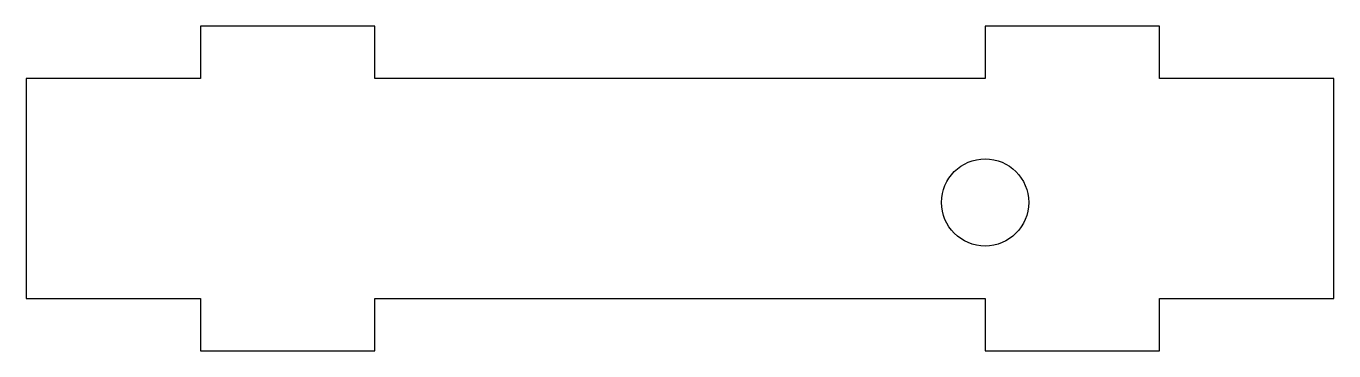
# Model space of a CAD drawing. Header units: millimetres. Extents: x -105 to -30, y 84.6 to 103.2.
import ezdxf

# ---------------------------------------------------------------- set-up
doc = ezdxf.new("R2010")
doc.units = ezdxf.units.MM
doc.layers.get('0').update_dxf_attribs({"linetype": 'CONTINUOUS'})

msp = doc.modelspace()

# ---------------------------------------------------------------- linework, layer by layer
msp.add_lwpolyline([(-50, 100.164), (-85, 100.164), (-85, 103.164), (-95, 103.164), (-95, 100.164), (-105, 100.164), (-105, 87.564), (-95, 87.564), (-95, 84.564), (-85, 84.564), (-85, 87.564), (-50, 87.564), (-50, 84.564), (-40, 84.564), (-40, 87.564), (-30, 87.564), (-30, 100.164), (-40, 100.164), (-40, 103.164), (-50, 103.164)], close=True)
msp.add_circle((-50, 93.064), 2.5)

doc.saveas('drawing.dxf')
